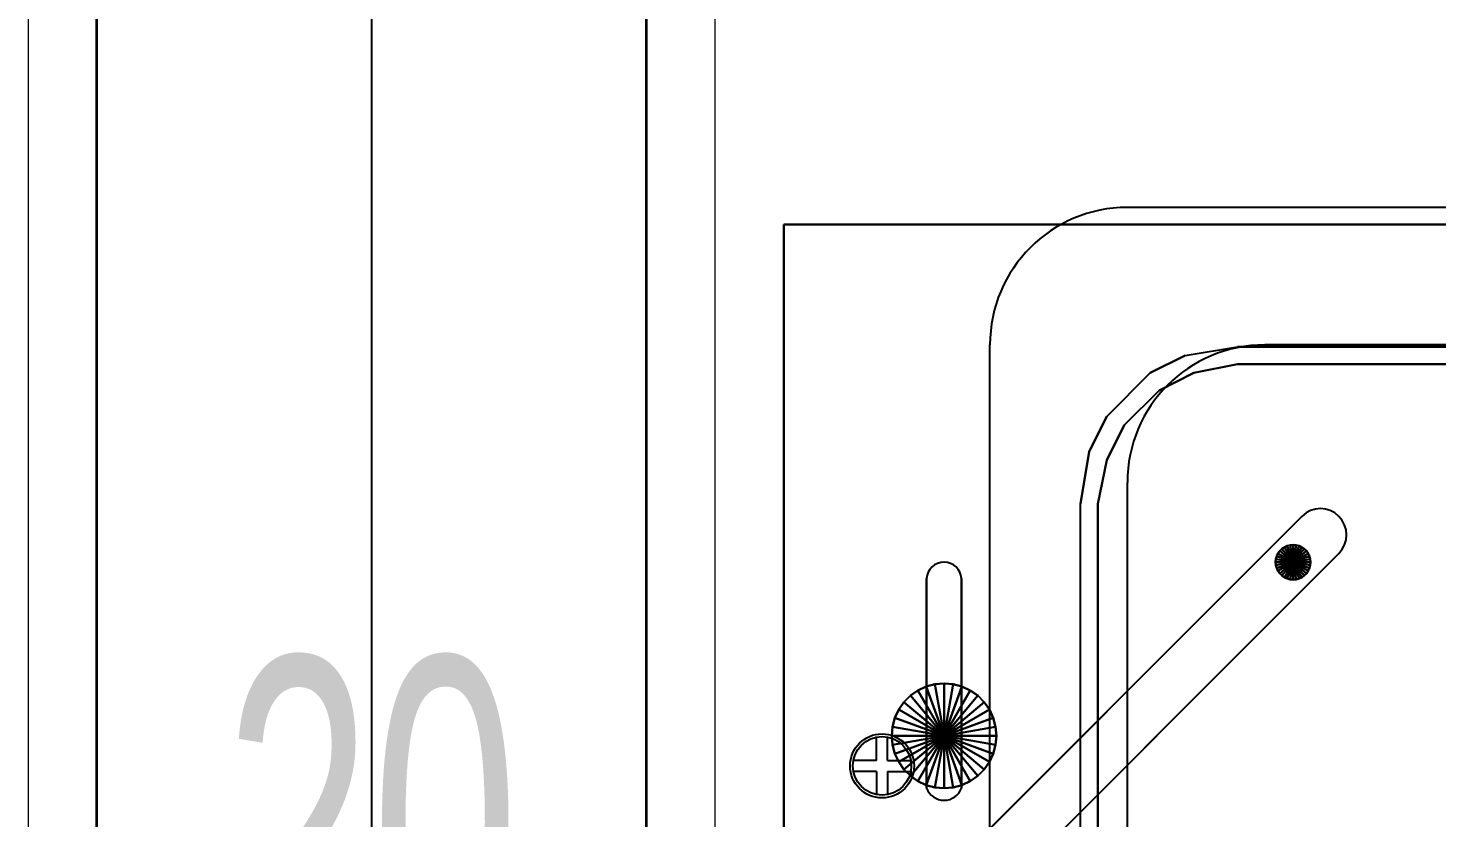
# Model space of a CAD drawing. Header units: inches. Extents: x -7543 to -822, y 102837 to 190349.
# Drawn here: x -834.05326 to -834.04301, y 102837.01969 to 102837.02543 of the extents above; entities that cross this region are included whole.
import ezdxf

# ---------------------------------------------------------------- set-up
doc = ezdxf.new("R2010")
doc.units = ezdxf.units.IN
doc.header["$MEASUREMENT"] = 0
doc.linetypes.add('__ZG_T_P__9', pattern=[22, 1, -10, 1, -10])
doc.linetypes.add('DASHDOTX2', pattern=[2, 1, -0.5, 0, -0.5])
doc.layers.get('Defpoints').update_dxf_attribs({"lineweight": 25})
for name, color, linetype, lineweight in [('AKS', 1, 'Continuous', 25), ('ICOL', 55, 'Continuous', 25), ('İZ DÜŞÜM', 253, 'Continuous', 20), ('SIVA', 150, 'Continuous', 15)]:
    doc.layers.add(name, color=color, linetype=linetype, lineweight=lineweight)
doc.layers.add('DUVAR', color=7, linetype='Continuous', lineweight=35, true_color=0xfc4642)
doc.layers.add('TEFRİŞ', color=7, linetype='Continuous', lineweight=25, true_color=0x78462c)
doc.styles.add('OLCU', font='tromand.shx', dxfattribs={"width": 0.6, "height": 12})

# ---------------------------------------------------------------- blocks, each defined once
blk = doc.blocks.new('D')
at = {"layer": 'ICOL'}
for p, q in [((2.828427124746668, 2.828427124748032), (-2.82842712474303, -2.828427124744394)), ((0, 3.000000000002046), (0, -25))]:
    blk.add_line(p, q, dxfattribs=at)

msp = doc.modelspace()

# ---------------------------------------------------------------- linework, layer by layer
at = {"layer": 'AKS', "linetype": 'DASHDOTX2', "ltscale": 10}
msp.add_line((-834.0507611994152, 102836.7345203941), (-834.0507611994152, 102837.2416375468), dxfattribs=at)
at = {"layer": 'Defpoints', "color": 6}
msp.add_line((-834.0527611648581, 102837.1276839999), (-834.0527611648581, 102836.7776839999), dxfattribs=at)
at = {"layer": 'Defpoints', "color": 3}
msp.add_line((-834.0487611994156, 102836.9756839999), (-834.0487611994156, 102837.053184434), dxfattribs=at)
at = {"layer": 'DUVAR'}
for p, q in [((-834.052761199416, 102836.9756839999), (-834.0527611648577, 102837.0936839998)), ((-834.0487611994156, 102836.9756839999), (-834.0487611994156, 102837.053184434))]:
    msp.add_line(p, q, dxfattribs=at)
at = {"layer": 'ICOL'}
for p, q in [((-834.0397611994156, 102837.0241287932), (-834.0452611994157, 102837.0241287932)), ((-834.0462611994157, 102837.0191604804), (-834.0462611994157, 102837.0231287932)), ((-834.0407611994157, 102837.0231287932), (-834.0442611994156, 102837.0231287932)), ((-834.0452611994157, 102837.0191604804), (-834.0452611994157, 102837.0221287932)), ((-834.0470864614715, 102837.0201074961), (-834.0470864614715, 102837.0202803887)), ((-834.0470064614715, 102837.0201074961), (-834.0470064614715, 102837.0202803887)), ((-834.0470864614715, 102837.0201074961), (-834.0472593540819, 102837.0201074961)), ((-834.0470864614715, 102837.0200274961), (-834.0472593540819, 102837.0200274961)), ((-834.0470864614715, 102837.0200274961), (-834.0470864614715, 102837.0198546035)), ((-834.0470064614715, 102837.0201074961), (-834.0468335688611, 102837.0201074961)), ((-834.0470064614715, 102837.0200274961), (-834.0468335688611, 102837.0200274961)), ((-834.0470064614715, 102837.0200274961), (-834.0470064614715, 102837.0198546035))]:
    msp.add_line(p, q, dxfattribs=at)
for radius in [0.0002328926104400307, 0.0002128926104400307]:
    msp.add_circle((-834.0470464614715, 102837.0200674961), radius, dxfattribs=at)
for centre in [(-834.0452611994156, 102837.0231287932), (-834.0442611994156, 102837.0221287932)]:
    msp.add_arc(centre, 0.001, 90, 180, dxfattribs=at)
at = {"layer": 'İZ DÜŞÜM', "linetype": '__ZG_T_P__9'}
for p, q in [((-834.052761199414, 102837.1276839999), (-834.052761199414, 102836.7776839999)), ((-834.0527611994144, 102837.1276839999), (-834.0527611994144, 102836.7776839999))]:
    msp.add_line(p, q, dxfattribs=at)
at = {"layer": 'SIVA'}
for p, q in [((-834.0532611994159, 102837.0981838212), (-834.0532611994159, 102836.9701839999)), ((-834.048261199416, 102836.9761838212), (-834.048261199416, 102837.052684434))]:
    msp.add_line(p, q, dxfattribs=at)
at = {"layer": 'TEFRİŞ'}
for p, q in [((-834.0448401994156, 102837.0230520963, -0.004190999999999999), (-834.0444591994157, 102837.0231155963, -0.004190999999999999)), ((-834.0444591994157, 102837.0231155963, -0.004190999999999999), (-834.0397931994156, 102837.0231155963, -0.004190999999999999)), ((-834.0450941994156, 102837.0229250963, -0.004190999999999999), (-834.0448401994156, 102837.0230520963, -0.004190999999999999)), ((-834.0447766994156, 102837.0229250963, -0.004190999999999999), (-834.0444591994157, 102837.0229885963, -0.004190999999999999)), ((-834.0454116994156, 102837.0226075963, -0.004190999999999999), (-834.0450941994156, 102837.0229250963, -0.004190999999999999)), ((-834.0450306994156, 102837.0227980963, -0.004190999999999999), (-834.0447766994156, 102837.0229250963, -0.004190999999999999)), ((-834.0452846994157, 102837.0225440963, -0.004190999999999999), (-834.0450306994156, 102837.0227980963, -0.004190999999999999)), ((-834.0455386994156, 102837.0223535963, -0.004190999999999999), (-834.0454116994156, 102837.0226075963, -0.004190999999999999)), ((-834.0454116994156, 102837.0222900963, -0.004190999999999999), (-834.0452846994157, 102837.0225440963, -0.004190999999999999)), ((-834.0456021994156, 102837.0219725963, -0.004190999999999999), (-834.0455386994156, 102837.0223535963, -0.004190999999999999)), ((-834.0454751994156, 102837.0219725963, -0.004190999999999999), (-834.0454116994156, 102837.0222900963, -0.004190999999999999)), ((-834.0456021994156, 102837.0160365963, -0.004190999999999999), (-834.0456021994156, 102837.0219725963, -0.004190999999999999))]:
    msp.add_line(p, q, dxfattribs=at)
for centre, radius, start, end in [((-834.0438562194156, 102837.0217475763, 0.00127), 0.000190494566851637, 314.9999999997697, 134.9999999997697), ((-834.0465951994156, 102837.0214216956, 0.0007620000000000005), 0.0001272455105001902, 3.559764823979747, 176.4402351760203), ((-834.0465951994156, 102837.0199536451, 0.0007620000000000005), 0.0001357854441317281, 200.7234838140541, 339.2765161859458)]:
    msp.add_arc(centre, radius, start, end, dxfattribs=at)
for points, invisible_edges in [([(-834.0454116994156, 102837.0226075963), (-834.0455386994156, 102837.0223535963), (-834.0477611994156, 102837.0225440963), (-834.0477611994156, 102837.0240045963)], 10), ([(-834.0450941994156, 102837.0229250963), (-834.0454116994156, 102837.0226075963), (-834.0477611994156, 102837.0240045963), (-834.0462371994156, 102837.0240045963)], 10), ([(-834.0448401994156, 102837.0230520963), (-834.0450941994156, 102837.0229250963), (-834.0462371994156, 102837.0240045963), (-834.0451576994157, 102837.0240045963)], 10), ([(-834.0444591994157, 102837.0231155963), (-834.0444591994157, 102837.0240045963), (-834.0451576994157, 102837.0240045963), (-834.0448401994156, 102837.0230520963)], 5), ([(-834.0444591994157, 102837.0231155963), (-834.0444591994157, 102837.0240045963), (-834.0397931994156, 102837.0240045963), (-834.0397931994156, 102837.0231155963)], 5), ([(-834.0444591994157, 102837.0231155963), (-834.0444591994157, 102837.0240045963), (-834.0397931994156, 102837.0240045963), (-834.0397931994156, 102837.0231155963)], 5), ([(-834.0447766994156, 102837.0229250963, -0.000127000000000001), (-834.0448401994156, 102837.0230520963), (-834.0444591994157, 102837.0231155963), (-834.0444591994157, 102837.0229885963, -0.000127000000000001)], 5), ([(-834.0444591994157, 102837.0229885963, -0.000127000000000001), (-834.0397931994156, 102837.0229885963, -0.000127000000000001), (-834.0397931994156, 102837.0231155963), (-834.0444591994157, 102837.0231155963)], 10), ([(-834.0450306994156, 102837.0227980963, -0.000127000000000001), (-834.0450941994156, 102837.0229250963), (-834.0448401994156, 102837.0230520963), (-834.0447766994156, 102837.0229250963, -0.000127000000000001)], 5), ([(-834.0454116994156, 102837.0226075963), (-834.0450941994156, 102837.0229250963), (-834.0450306994156, 102837.0227980963, -0.000127000000000001), (-834.0452846994157, 102837.0225440963, -0.000127000000000001)], 10), ([(-834.0455386994156, 102837.0223535963), (-834.0454116994156, 102837.0226075963), (-834.0452846994157, 102837.0225440963, -0.000127000000000001), (-834.0454116994156, 102837.0222900963, -0.000127000000000001)], 10), ([(-834.0456021994156, 102837.0219725963), (-834.0477611994156, 102837.0219725963), (-834.0477611994156, 102837.0225440963), (-834.0455386994156, 102837.0223535963)], 5), ([(-834.0454751994156, 102837.0219725963, -0.000127000000000001), (-834.0456021994156, 102837.0219725963), (-834.0455386994156, 102837.0223535963), (-834.0454116994156, 102837.0222900963, -0.000127000000000001)], 5), ([(-834.0456021994156, 102837.0219725963), (-834.0477611994156, 102837.0219725963), (-834.0477611994156, 102837.0160365963), (-834.0456021994156, 102837.0160365963)], 13), ([(-834.0454751994156, 102837.0219725963, -0.000127000000000001), (-834.0454751994156, 102837.0160365963, -0.000127000000000001), (-834.0456021994156, 102837.0160365963), (-834.0456021994156, 102837.0219725963)], 10)]:
    msp.add_3dface(points, dxfattribs=dict(at, invisible_edges=invisible_edges))
for points in [[(-834.0477611994156, 102837.0240045963, -0.000127000000000001), (-834.0477611994156, 102837.0140045963, -0.000127000000000001), (-834.0477611994156, 102837.0140045963), (-834.0477611994156, 102837.0240045963)], [(-834.0477611994156, 102837.0240045963, -0.000127000000000001), (-834.0377611994156, 102837.0240045963, -0.000127000000000001), (-834.0377611994156, 102837.0240045963), (-834.0477611994156, 102837.0240045963)], [(-834.0444591994157, 102837.0229885963, -0.004190999999999999), (-834.0447766994156, 102837.0229250963, -0.004190999999999999), (-834.0447766994156, 102837.0229250963, -0.000127000000000001), (-834.0444591994157, 102837.0229885963, -0.000127000000000001)], [(-834.0397931994156, 102837.0229885963, -0.004190999999999999), (-834.0444591994157, 102837.0229885963, -0.004190999999999999), (-834.0444591994157, 102837.0229885963, -0.000127000000000001), (-834.0397931994156, 102837.0229885963, -0.000127000000000001)], [(-834.0447766994156, 102837.0229250963, -0.004190999999999999), (-834.0450306994156, 102837.0227980963, -0.004190999999999999), (-834.0450306994156, 102837.0227980963, -0.000127000000000001), (-834.0447766994156, 102837.0229250963, -0.000127000000000001)], [(-834.0450306994156, 102837.0227980963, -0.004190999999999999), (-834.0452846994157, 102837.0225440963, -0.004190999999999999), (-834.0452846994157, 102837.0225440963, -0.000127000000000001), (-834.0450306994156, 102837.0227980963, -0.000127000000000001)], [(-834.0452846994157, 102837.0225440963, -0.004190999999999999), (-834.0454116994156, 102837.0222900963, -0.004190999999999999), (-834.0454116994156, 102837.0222900963, -0.000127000000000001), (-834.0452846994157, 102837.0225440963, -0.000127000000000001)], [(-834.0454116994156, 102837.0222900963, -0.004190999999999999), (-834.0454751994156, 102837.0219725963, -0.004190999999999999), (-834.0454751994156, 102837.0219725963, -0.000127000000000001), (-834.0454116994156, 102837.0222900963, -0.000127000000000001)], [(-834.0454751994156, 102837.0219725963, -0.004190999999999999), (-834.0454751994156, 102837.0160365963, -0.004190999999999999), (-834.0454751994156, 102837.0160365963, -0.000127000000000001), (-834.0454751994156, 102837.0219725963, -0.000127000000000001)], [(-834.0466400994156, 102837.0192330963, 0.00127), (-834.0468196994157, 102837.0190534963, 0.000889), (-834.0439909194156, 102837.0218822763, 0.000889), (-834.0439909194156, 102837.0218822763, 0.00127)], [(-834.0441368394156, 102837.0216458763, 0.0006349999999999995), (-834.0441186994157, 102837.0216585763, 0.0006349999999999995), (-834.0441186994157, 102837.0216585763, 0.000889), (-834.0441368394156, 102837.0216458763, 0.000889)], [(-834.0440551994157, 102837.0215485963, 0.0006349999999999995), (-834.0441368394156, 102837.0216458763, 0.0006349999999999995), (-834.0441186994157, 102837.0216585763, 0.0006349999999999995), (-834.0440551994157, 102837.0215485963, 0.0006349999999999995)], [(-834.0440551994157, 102837.0215485963, 0.000889), (-834.0441368394156, 102837.0216458763, 0.000889), (-834.0441186994157, 102837.0216585763, 0.000889), (-834.0440551994157, 102837.0215485963, 0.000889)], [(-834.0441186994157, 102837.0216585763, 0.0006349999999999995), (-834.0440986394157, 102837.0216679363, 0.0006349999999999995), (-834.0440986394157, 102837.0216679363, 0.000889), (-834.0441186994157, 102837.0216585763, 0.000889)], [(-834.0440551994157, 102837.0215485963, 0.0006349999999999995), (-834.0441186994157, 102837.0216585763, 0.0006349999999999995), (-834.0440986394157, 102837.0216679363, 0.0006349999999999995), (-834.0440551994157, 102837.0215485963, 0.0006349999999999995)], [(-834.0440551994157, 102837.0215485963, 0.000889), (-834.0441186994157, 102837.0216585763, 0.000889), (-834.0440986394157, 102837.0216679363, 0.000889), (-834.0440551994157, 102837.0215485963, 0.000889)], [(-834.0440986394157, 102837.0216679363, 0.0006349999999999995), (-834.0440772594156, 102837.0216736763, 0.0006349999999999995), (-834.0440772594156, 102837.0216736763, 0.000889), (-834.0440986394157, 102837.0216679363, 0.000889)], [(-834.0440551994157, 102837.0215485963, 0.0006349999999999995), (-834.0440986394157, 102837.0216679363, 0.0006349999999999995), (-834.0440772594156, 102837.0216736763, 0.0006349999999999995), (-834.0440551994157, 102837.0215485963, 0.0006349999999999995)], [(-834.0440551994157, 102837.0215485963, 0.000889), (-834.0440986394157, 102837.0216679363, 0.000889), (-834.0440772594156, 102837.0216736763, 0.000889), (-834.0440551994157, 102837.0215485963, 0.000889)], [(-834.0440772594156, 102837.0216736763, 0.0006349999999999995), (-834.0440551994157, 102837.0216755963, 0.0006349999999999995), (-834.0440551994157, 102837.0216755963, 0.000889), (-834.0440772594156, 102837.0216736763, 0.000889)], [(-834.0440551994157, 102837.0215485963, 0.0006349999999999995), (-834.0440772594156, 102837.0216736763, 0.0006349999999999995), (-834.0440551994157, 102837.0216755963, 0.0006349999999999995), (-834.0440551994157, 102837.0215485963, 0.0006349999999999995)], [(-834.0440551994157, 102837.0215485963, 0.000889), (-834.0440772594156, 102837.0216736763, 0.000889), (-834.0440551994157, 102837.0216755963, 0.000889), (-834.0440551994157, 102837.0215485963, 0.000889)], [(-834.0440551994157, 102837.0216755963, 0.0006349999999999995), (-834.0440331394157, 102837.0216736763, 0.0006349999999999995), (-834.0440331394157, 102837.0216736763, 0.000889), (-834.0440551994157, 102837.0216755963, 0.000889)], [(-834.0440551994157, 102837.0215485963, 0.0006349999999999995), (-834.0440551994157, 102837.0216755963, 0.0006349999999999995), (-834.0440331394157, 102837.0216736763, 0.0006349999999999995), (-834.0440551994157, 102837.0215485963, 0.0006349999999999995)], [(-834.0440551994157, 102837.0215485963, 0.000889), (-834.0440551994157, 102837.0216755963, 0.000889), (-834.0440331394157, 102837.0216736763, 0.000889), (-834.0440551994157, 102837.0215485963, 0.000889)], [(-834.0440551994157, 102837.0215485963, 0.0006349999999999995), (-834.0440331394157, 102837.0216736763, 0.0006349999999999995), (-834.0440117594156, 102837.0216679363, 0.0006349999999999995), (-834.0440551994157, 102837.0215485963, 0.0006349999999999995)], [(-834.0440551994157, 102837.0215485963, 0.000889), (-834.0440331394157, 102837.0216736763, 0.000889), (-834.0440117594156, 102837.0216679363, 0.000889), (-834.0440551994157, 102837.0215485963, 0.000889)], [(-834.0440551994157, 102837.0215485963, 0.0006349999999999995), (-834.0440117594156, 102837.0216679363, 0.0006349999999999995), (-834.0439916994156, 102837.0216585763, 0.0006349999999999995), (-834.0440551994157, 102837.0215485963, 0.0006349999999999995)], [(-834.0440551994157, 102837.0215485963, 0.000889), (-834.0440117594156, 102837.0216679363, 0.000889), (-834.0439916994156, 102837.0216585763, 0.000889), (-834.0440551994157, 102837.0215485963, 0.000889)], [(-834.0440551994157, 102837.0215485963, 0.0006349999999999995), (-834.0439916994156, 102837.0216585763, 0.0006349999999999995), (-834.0439735594157, 102837.0216458763, 0.0006349999999999995), (-834.0440551994157, 102837.0215485963, 0.0006349999999999995)], [(-834.0440551994157, 102837.0215485963, 0.000889), (-834.0439916994156, 102837.0216585763, 0.000889), (-834.0439735594157, 102837.0216458763, 0.000889), (-834.0440551994157, 102837.0215485963, 0.000889)], [(-834.0440331394157, 102837.0216736763, 0.0006349999999999995), (-834.0440117594156, 102837.0216679363, 0.0006349999999999995), (-834.0440117594156, 102837.0216679363, 0.000889), (-834.0440331394157, 102837.0216736763, 0.000889)], [(-834.0440117594156, 102837.0216679363, 0.0006349999999999995), (-834.0439916994156, 102837.0216585763, 0.0006349999999999995), (-834.0439916994156, 102837.0216585763, 0.000889), (-834.0440117594156, 102837.0216679363, 0.000889)], [(-834.0439916994156, 102837.0216585763, 0.0006349999999999995), (-834.0439735594157, 102837.0216458763, 0.0006349999999999995), (-834.0439735594157, 102837.0216458763, 0.000889), (-834.0439916994156, 102837.0216585763, 0.000889)], [(-834.0463706994157, 102837.0189636963, 0.00127), (-834.0465502994157, 102837.0187840963, 0.000889), (-834.0437215194156, 102837.0216128763, 0.000889), (-834.0437215194156, 102837.0216128763, 0.00127)], [(-834.0441821994157, 102837.0215485963, 0.0006349999999999995), (-834.0441802794156, 102837.0215706563, 0.0006349999999999995), (-834.0441802794156, 102837.0215706563, 0.000889), (-834.0441821994157, 102837.0215485963, 0.000889)], [(-834.0440551994157, 102837.0215485963, 0.0006349999999999995), (-834.0441821994157, 102837.0215485963, 0.0006349999999999995), (-834.0441802794156, 102837.0215706563, 0.0006349999999999995), (-834.0440551994157, 102837.0215485963, 0.0006349999999999995)], [(-834.0440551994157, 102837.0215485963, 0.000889), (-834.0441821994157, 102837.0215485963, 0.000889), (-834.0441802794156, 102837.0215706563, 0.000889), (-834.0440551994157, 102837.0215485963, 0.000889)], [(-834.0441802794156, 102837.0215265363, 0.0006349999999999995), (-834.0441821994157, 102837.0215485963, 0.0006349999999999995), (-834.0441821994157, 102837.0215485963, 0.000889), (-834.0441802794156, 102837.0215265363, 0.000889)], [(-834.0440551994157, 102837.0215485963, 0.0006349999999999995), (-834.0441802794156, 102837.0215265363, 0.0006349999999999995), (-834.0441821994157, 102837.0215485963, 0.0006349999999999995), (-834.0440551994157, 102837.0215485963, 0.0006349999999999995)], [(-834.0440551994157, 102837.0215485963, 0.000889), (-834.0441802794156, 102837.0215265363, 0.000889), (-834.0441821994157, 102837.0215485963, 0.000889), (-834.0440551994157, 102837.0215485963, 0.000889)], [(-834.0441802794156, 102837.0215706563, 0.0006349999999999995), (-834.0441745394156, 102837.0215920363, 0.0006349999999999995), (-834.0441745394156, 102837.0215920363, 0.000889), (-834.0441802794156, 102837.0215706563, 0.000889)], [(-834.0440551994157, 102837.0215485963, 0.0006349999999999995), (-834.0441802794156, 102837.0215706563, 0.0006349999999999995), (-834.0441745394156, 102837.0215920363, 0.0006349999999999995), (-834.0440551994157, 102837.0215485963, 0.0006349999999999995)], [(-834.0440551994157, 102837.0215485963, 0.000889), (-834.0441802794156, 102837.0215706563, 0.000889), (-834.0441745394156, 102837.0215920363, 0.000889), (-834.0440551994157, 102837.0215485963, 0.000889)], [(-834.0440551994157, 102837.0215485963, 0.0006349999999999995), (-834.0441745394156, 102837.0215051563, 0.0006349999999999995), (-834.0441802794156, 102837.0215265363, 0.0006349999999999995), (-834.0440551994157, 102837.0215485963, 0.0006349999999999995)], [(-834.0440551994157, 102837.0215485963, 0.000889), (-834.0441745394156, 102837.0215051563, 0.000889), (-834.0441802794156, 102837.0215265363, 0.000889), (-834.0440551994157, 102837.0215485963, 0.000889)], [(-834.0441745394156, 102837.0215920363, 0.0006349999999999995), (-834.0441651794156, 102837.0216120963, 0.0006349999999999995), (-834.0441651794156, 102837.0216120963, 0.000889), (-834.0441745394156, 102837.0215920363, 0.000889)], [(-834.0440551994157, 102837.0215485963, 0.0006349999999999995), (-834.0441745394156, 102837.0215920363, 0.0006349999999999995), (-834.0441651794156, 102837.0216120963, 0.0006349999999999995), (-834.0440551994157, 102837.0215485963, 0.0006349999999999995)], [(-834.0440551994157, 102837.0215485963, 0.000889), (-834.0441745394156, 102837.0215920363, 0.000889), (-834.0441651794156, 102837.0216120963, 0.000889), (-834.0440551994157, 102837.0215485963, 0.000889)], [(-834.0440551994157, 102837.0215485963, 0.0006349999999999995), (-834.0441651794156, 102837.0214850963, 0.0006349999999999995), (-834.0441745394156, 102837.0215051563, 0.0006349999999999995), (-834.0440551994157, 102837.0215485963, 0.0006349999999999995)], [(-834.0440551994157, 102837.0215485963, 0.000889), (-834.0441651794156, 102837.0214850963, 0.000889), (-834.0441745394156, 102837.0215051563, 0.000889), (-834.0440551994157, 102837.0215485963, 0.000889)], [(-834.0441651794156, 102837.0216120963, 0.0006349999999999995), (-834.0441524794156, 102837.0216302363, 0.0006349999999999995), (-834.0441524794156, 102837.0216302363, 0.000889), (-834.0441651794156, 102837.0216120963, 0.000889)], [(-834.0440551994157, 102837.0215485963, 0.0006349999999999995), (-834.0441651794156, 102837.0216120963, 0.0006349999999999995), (-834.0441524794156, 102837.0216302363, 0.0006349999999999995), (-834.0440551994157, 102837.0215485963, 0.0006349999999999995)], [(-834.0440551994157, 102837.0215485963, 0.000889), (-834.0441651794156, 102837.0216120963, 0.000889), (-834.0441524794156, 102837.0216302363, 0.000889), (-834.0440551994157, 102837.0215485963, 0.000889)], [(-834.0440551994157, 102837.0215485963, 0.0006349999999999995), (-834.0441524794156, 102837.0214669563, 0.0006349999999999995), (-834.0441651794156, 102837.0214850963, 0.0006349999999999995), (-834.0440551994157, 102837.0215485963, 0.0006349999999999995)], [(-834.0440551994157, 102837.0215485963, 0.000889), (-834.0441524794156, 102837.0214669563, 0.000889), (-834.0441651794156, 102837.0214850963, 0.000889), (-834.0440551994157, 102837.0215485963, 0.000889)], [(-834.0441524794156, 102837.0216302363, 0.0006349999999999995), (-834.0441368394156, 102837.0216458763, 0.0006349999999999995), (-834.0441368394156, 102837.0216458763, 0.000889), (-834.0441524794156, 102837.0216302363, 0.000889)], [(-834.0440551994157, 102837.0215485963, 0.0006349999999999995), (-834.0441524794156, 102837.0216302363, 0.0006349999999999995), (-834.0441368394156, 102837.0216458763, 0.0006349999999999995), (-834.0440551994157, 102837.0215485963, 0.0006349999999999995)], [(-834.0440551994157, 102837.0215485963, 0.000889), (-834.0441524794156, 102837.0216302363, 0.000889), (-834.0441368394156, 102837.0216458763, 0.000889), (-834.0440551994157, 102837.0215485963, 0.000889)], [(-834.0440551994157, 102837.0215485963, 0.0006349999999999995), (-834.0441368394156, 102837.0214513163, 0.0006349999999999995), (-834.0441524794156, 102837.0214669563, 0.0006349999999999995), (-834.0440551994157, 102837.0215485963, 0.0006349999999999995)], [(-834.0440551994157, 102837.0215485963, 0.000889), (-834.0441368394156, 102837.0214513163, 0.000889), (-834.0441524794156, 102837.0214669563, 0.000889), (-834.0440551994157, 102837.0215485963, 0.000889)], [(-834.0440551994157, 102837.0215485963, 0.0006349999999999995), (-834.0441186994157, 102837.0214386163, 0.0006349999999999995), (-834.0441368394156, 102837.0214513163, 0.0006349999999999995), (-834.0440551994157, 102837.0215485963, 0.0006349999999999995)], [(-834.0440551994157, 102837.0215485963, 0.000889), (-834.0441186994157, 102837.0214386163, 0.000889), (-834.0441368394156, 102837.0214513163, 0.000889), (-834.0440551994157, 102837.0215485963, 0.000889)], [(-834.0440551994157, 102837.0215485963, 0.0006349999999999995), (-834.0440986394157, 102837.0214292563, 0.0006349999999999995), (-834.0441186994157, 102837.0214386163, 0.0006349999999999995), (-834.0440551994157, 102837.0215485963, 0.0006349999999999995)], [(-834.0440551994157, 102837.0215485963, 0.000889), (-834.0440986394157, 102837.0214292563, 0.000889), (-834.0441186994157, 102837.0214386163, 0.000889), (-834.0440551994157, 102837.0215485963, 0.000889)], [(-834.0440551994157, 102837.0215485963, 0.0006349999999999995), (-834.0440772594156, 102837.0214235163, 0.0006349999999999995), (-834.0440986394157, 102837.0214292563, 0.0006349999999999995), (-834.0440551994157, 102837.0215485963, 0.0006349999999999995)], [(-834.0440551994157, 102837.0215485963, 0.000889), (-834.0440772594156, 102837.0214235163, 0.000889), (-834.0440986394157, 102837.0214292563, 0.000889), (-834.0440551994157, 102837.0215485963, 0.000889)], [(-834.0440551994157, 102837.0215485963, 0.0006349999999999995), (-834.0440551994157, 102837.0214215963, 0.0006349999999999995), (-834.0440772594156, 102837.0214235163, 0.0006349999999999995), (-834.0440551994157, 102837.0215485963, 0.0006349999999999995)], [(-834.0440551994157, 102837.0215485963, 0.000889), (-834.0440551994157, 102837.0214215963, 0.000889), (-834.0440772594156, 102837.0214235163, 0.000889), (-834.0440551994157, 102837.0215485963, 0.000889)], [(-834.0440551994157, 102837.0215485963, 0.0006349999999999995), (-834.0439735594157, 102837.0216458763, 0.0006349999999999995), (-834.0439579194157, 102837.0216302363, 0.0006349999999999995), (-834.0440551994157, 102837.0215485963, 0.0006349999999999995)], [(-834.0440551994157, 102837.0215485963, 0.000889), (-834.0439735594157, 102837.0216458763, 0.000889), (-834.0439579194157, 102837.0216302363, 0.000889), (-834.0440551994157, 102837.0215485963, 0.000889)], [(-834.0440551994157, 102837.0215485963, 0.0006349999999999995), (-834.0439579194157, 102837.0216302363, 0.0006349999999999995), (-834.0439452194156, 102837.0216120963, 0.0006349999999999995), (-834.0440551994157, 102837.0215485963, 0.0006349999999999995)], [(-834.0440551994157, 102837.0215485963, 0.000889), (-834.0439579194157, 102837.0216302363, 0.000889), (-834.0439452194156, 102837.0216120963, 0.000889), (-834.0440551994157, 102837.0215485963, 0.000889)], [(-834.0440551994157, 102837.0215485963, 0.0006349999999999995), (-834.0439452194156, 102837.0216120963, 0.0006349999999999995), (-834.0439358594156, 102837.0215920363, 0.0006349999999999995), (-834.0440551994157, 102837.0215485963, 0.0006349999999999995)], [(-834.0440551994157, 102837.0215485963, 0.000889), (-834.0439452194156, 102837.0216120963, 0.000889), (-834.0439358594156, 102837.0215920363, 0.000889), (-834.0440551994157, 102837.0215485963, 0.000889)], [(-834.0440551994157, 102837.0215485963, 0.0006349999999999995), (-834.0439358594156, 102837.0215920363, 0.0006349999999999995), (-834.0439301194157, 102837.0215706563, 0.0006349999999999995), (-834.0440551994157, 102837.0215485963, 0.0006349999999999995)], [(-834.0440551994157, 102837.0215485963, 0.000889), (-834.0439358594156, 102837.0215920363, 0.000889), (-834.0439301194157, 102837.0215706563, 0.000889), (-834.0440551994157, 102837.0215485963, 0.000889)], [(-834.0440551994157, 102837.0215485963, 0.0006349999999999995), (-834.0439301194157, 102837.0215706563, 0.0006349999999999995), (-834.0439281994156, 102837.0215485963, 0.0006349999999999995), (-834.0440551994157, 102837.0215485963, 0.0006349999999999995)], [(-834.0440551994157, 102837.0215485963, 0.000889), (-834.0439301194157, 102837.0215706563, 0.000889), (-834.0439281994156, 102837.0215485963, 0.000889), (-834.0440551994157, 102837.0215485963, 0.000889)], [(-834.0440551994157, 102837.0215485963, 0.0006349999999999995), (-834.0439281994156, 102837.0215485963, 0.0006349999999999995), (-834.0439301194157, 102837.0215265363, 0.0006349999999999995), (-834.0440551994157, 102837.0215485963, 0.0006349999999999995)], [(-834.0440551994157, 102837.0215485963, 0.000889), (-834.0439281994156, 102837.0215485963, 0.000889), (-834.0439301194157, 102837.0215265363, 0.000889), (-834.0440551994157, 102837.0215485963, 0.000889)], [(-834.0440551994157, 102837.0215485963, 0.0006349999999999995), (-834.0439301194157, 102837.0215265363, 0.0006349999999999995), (-834.0439358594156, 102837.0215051563, 0.0006349999999999995), (-834.0440551994157, 102837.0215485963, 0.0006349999999999995)], [(-834.0440551994157, 102837.0215485963, 0.000889), (-834.0439301194157, 102837.0215265363, 0.000889), (-834.0439358594156, 102837.0215051563, 0.000889), (-834.0440551994157, 102837.0215485963, 0.000889)], [(-834.0440551994157, 102837.0215485963, 0.0006349999999999995), (-834.0439358594156, 102837.0215051563, 0.0006349999999999995), (-834.0439452194156, 102837.0214850963, 0.0006349999999999995), (-834.0440551994157, 102837.0215485963, 0.0006349999999999995)], [(-834.0440551994157, 102837.0215485963, 0.000889), (-834.0439358594156, 102837.0215051563, 0.000889), (-834.0439452194156, 102837.0214850963, 0.000889), (-834.0440551994157, 102837.0215485963, 0.000889)], [(-834.0440551994157, 102837.0215485963, 0.0006349999999999995), (-834.0439452194156, 102837.0214850963, 0.0006349999999999995), (-834.0439579194157, 102837.0214669563, 0.0006349999999999995), (-834.0440551994157, 102837.0215485963, 0.0006349999999999995)], [(-834.0440551994157, 102837.0215485963, 0.000889), (-834.0439452194156, 102837.0214850963, 0.000889), (-834.0439579194157, 102837.0214669563, 0.000889), (-834.0440551994157, 102837.0215485963, 0.000889)], [(-834.0440551994157, 102837.0215485963, 0.0006349999999999995), (-834.0439579194157, 102837.0214669563, 0.0006349999999999995), (-834.0439735594157, 102837.0214513163, 0.0006349999999999995), (-834.0440551994157, 102837.0215485963, 0.0006349999999999995)], [(-834.0440551994157, 102837.0215485963, 0.000889), (-834.0439579194157, 102837.0214669563, 0.000889), (-834.0439735594157, 102837.0214513163, 0.000889), (-834.0440551994157, 102837.0215485963, 0.000889)], [(-834.0440551994157, 102837.0215485963, 0.0006349999999999995), (-834.0439735594157, 102837.0214513163, 0.0006349999999999995), (-834.0439916994156, 102837.0214386163, 0.0006349999999999995), (-834.0440551994157, 102837.0215485963, 0.0006349999999999995)], [(-834.0440551994157, 102837.0215485963, 0.000889), (-834.0439735594157, 102837.0214513163, 0.000889), (-834.0439916994156, 102837.0214386163, 0.000889), (-834.0440551994157, 102837.0215485963, 0.000889)], [(-834.0440551994157, 102837.0215485963, 0.0006349999999999995), (-834.0439916994156, 102837.0214386163, 0.0006349999999999995), (-834.0440117594156, 102837.0214292563, 0.0006349999999999995), (-834.0440551994157, 102837.0215485963, 0.0006349999999999995)], [(-834.0440551994157, 102837.0215485963, 0.000889), (-834.0439916994156, 102837.0214386163, 0.000889), (-834.0440117594156, 102837.0214292563, 0.000889), (-834.0440551994157, 102837.0215485963, 0.000889)], [(-834.0440551994157, 102837.0215485963, 0.0006349999999999995), (-834.0440117594156, 102837.0214292563, 0.0006349999999999995), (-834.0440331394157, 102837.0214235163, 0.0006349999999999995), (-834.0440551994157, 102837.0215485963, 0.0006349999999999995)], [(-834.0440551994157, 102837.0215485963, 0.000889), (-834.0440117594156, 102837.0214292563, 0.000889), (-834.0440331394157, 102837.0214235163, 0.000889), (-834.0440551994157, 102837.0215485963, 0.000889)], [(-834.0440551994157, 102837.0215485963, 0.0006349999999999995), (-834.0440331394157, 102837.0214235163, 0.0006349999999999995), (-834.0440551994157, 102837.0214215963, 0.0006349999999999995), (-834.0440551994157, 102837.0215485963, 0.0006349999999999995)], [(-834.0439735594157, 102837.0216458763, 0.0006349999999999995), (-834.0439579194157, 102837.0216302363, 0.0006349999999999995), (-834.0439579194157, 102837.0216302363, 0.000889), (-834.0439735594157, 102837.0216458763, 0.000889)], [(-834.0439579194157, 102837.0216302363, 0.0006349999999999995), (-834.0439452194156, 102837.0216120963, 0.0006349999999999995), (-834.0439452194156, 102837.0216120963, 0.000889), (-834.0439579194157, 102837.0216302363, 0.000889)], [(-834.0439452194156, 102837.0216120963, 0.0006349999999999995), (-834.0439358594156, 102837.0215920363, 0.0006349999999999995), (-834.0439358594156, 102837.0215920363, 0.000889), (-834.0439452194156, 102837.0216120963, 0.000889)], [(-834.0439358594156, 102837.0215920363, 0.0006349999999999995), (-834.0439301194157, 102837.0215706563, 0.0006349999999999995), (-834.0439301194157, 102837.0215706563, 0.000889), (-834.0439358594156, 102837.0215920363, 0.000889)], [(-834.0439301194157, 102837.0215706563, 0.0006349999999999995), (-834.0439281994156, 102837.0215485963, 0.0006349999999999995), (-834.0439281994156, 102837.0215485963, 0.000889), (-834.0439301194157, 102837.0215706563, 0.000889)], [(-834.0439281994156, 102837.0215485963, 0.0006349999999999995), (-834.0439301194157, 102837.0215265363, 0.0006349999999999995), (-834.0439301194157, 102837.0215265363, 0.000889), (-834.0439281994156, 102837.0215485963, 0.000889)], [(-834.0441745394156, 102837.0215051563, 0.0006349999999999995), (-834.0441802794156, 102837.0215265363, 0.0006349999999999995), (-834.0441802794156, 102837.0215265363, 0.000889), (-834.0441745394156, 102837.0215051563, 0.000889)], [(-834.0441651794156, 102837.0214850963, 0.0006349999999999995), (-834.0441745394156, 102837.0215051563, 0.0006349999999999995), (-834.0441745394156, 102837.0215051563, 0.000889), (-834.0441651794156, 102837.0214850963, 0.000889)], [(-834.0441524794156, 102837.0214669563, 0.0006349999999999995), (-834.0441651794156, 102837.0214850963, 0.0006349999999999995), (-834.0441651794156, 102837.0214850963, 0.000889), (-834.0441524794156, 102837.0214669563, 0.000889)], [(-834.0441368394156, 102837.0214513163, 0.0006349999999999995), (-834.0441524794156, 102837.0214669563, 0.0006349999999999995), (-834.0441524794156, 102837.0214669563, 0.000889), (-834.0441368394156, 102837.0214513163, 0.000889)], [(-834.0441186994157, 102837.0214386163, 0.0006349999999999995), (-834.0441368394156, 102837.0214513163, 0.0006349999999999995), (-834.0441368394156, 102837.0214513163, 0.000889), (-834.0441186994157, 102837.0214386163, 0.000889)], [(-834.0439735594157, 102837.0214513163, 0.0006349999999999995), (-834.0439916994156, 102837.0214386163, 0.0006349999999999995), (-834.0439916994156, 102837.0214386163, 0.000889), (-834.0439735594157, 102837.0214513163, 0.000889)], [(-834.0439579194157, 102837.0214669563, 0.0006349999999999995), (-834.0439735594157, 102837.0214513163, 0.0006349999999999995), (-834.0439735594157, 102837.0214513163, 0.000889), (-834.0439579194157, 102837.0214669563, 0.000889)], [(-834.0439452194156, 102837.0214850963, 0.0006349999999999995), (-834.0439579194157, 102837.0214669563, 0.0006349999999999995), (-834.0439579194157, 102837.0214669563, 0.000889), (-834.0439452194156, 102837.0214850963, 0.000889)], [(-834.0439358594156, 102837.0215051563, 0.0006349999999999995), (-834.0439452194156, 102837.0214850963, 0.0006349999999999995), (-834.0439452194156, 102837.0214850963, 0.000889), (-834.0439358594156, 102837.0215051563, 0.000889)], [(-834.0439301194157, 102837.0215265363, 0.0006349999999999995), (-834.0439358594156, 102837.0215051563, 0.0006349999999999995), (-834.0439358594156, 102837.0215051563, 0.000889), (-834.0439301194157, 102837.0215265363, 0.000889)], [(-834.0467221994156, 102837.0214295963, 0.0007620000000000005), (-834.0467221994156, 102837.0199055963, 0.0007620000000000005), (-834.0467221994156, 102837.0199055963, 0.0005079999999999999), (-834.0467221994156, 102837.0214295963, 0.0005079999999999999)], [(-834.0464681994156, 102837.0214295963, 0.0007620000000000005), (-834.0464681994156, 102837.0199055963, 0.0007620000000000005), (-834.0464681994156, 102837.0199055963, 0.0005079999999999999), (-834.0464681994156, 102837.0214295963, 0.0005079999999999999)], [(-834.0440986394157, 102837.0214292563, 0.0006349999999999995), (-834.0441186994157, 102837.0214386163, 0.0006349999999999995), (-834.0441186994157, 102837.0214386163, 0.000889), (-834.0440986394157, 102837.0214292563, 0.000889)], [(-834.0440772594156, 102837.0214235163, 0.0006349999999999995), (-834.0440986394157, 102837.0214292563, 0.0006349999999999995), (-834.0440986394157, 102837.0214292563, 0.000889), (-834.0440772594156, 102837.0214235163, 0.000889)], [(-834.0440551994157, 102837.0214215963, 0.0006349999999999995), (-834.0440772594156, 102837.0214235163, 0.0006349999999999995), (-834.0440772594156, 102837.0214235163, 0.000889), (-834.0440551994157, 102837.0214215963, 0.000889)], [(-834.0440331394157, 102837.0214235163, 0.0006349999999999995), (-834.0440551994157, 102837.0214215963, 0.0006349999999999995), (-834.0440551994157, 102837.0214215963, 0.000889), (-834.0440331394157, 102837.0214235163, 0.000889)], [(-834.0440331394157, 102837.0214235163, 0.0006349999999999995), (-834.0440551994157, 102837.0214215963, 0.0006349999999999995), (-834.0440551994157, 102837.0214215963, 0.000889), (-834.0440331394157, 102837.0214235163, 0.000889)], [(-834.0440117594156, 102837.0214292563, 0.0006349999999999995), (-834.0440331394157, 102837.0214235163, 0.0006349999999999995), (-834.0440331394157, 102837.0214235163, 0.000889), (-834.0440117594156, 102837.0214292563, 0.000889)], [(-834.0439916994156, 102837.0214386163, 0.0006349999999999995), (-834.0440117594156, 102837.0214292563, 0.0006349999999999995), (-834.0440117594156, 102837.0214292563, 0.000889), (-834.0439916994156, 102837.0214386163, 0.000889)], [(-834.0467856994156, 102837.0206165563), (-834.0467254994156, 102837.0206446163), (-834.0467254994156, 102837.0206446163, 0.0005079999999999999), (-834.0467856994156, 102837.0206165563, 0.0005079999999999999)], [(-834.0465951994156, 102837.0202865963), (-834.0467856994156, 102837.0206165563), (-834.0467254994156, 102837.0206446163), (-834.0465951994156, 102837.0202865963)], [(-834.0465951994156, 102837.0202865963, 0.0005079999999999999), (-834.0467856994156, 102837.0206165563, 0.0005079999999999999), (-834.0467254994156, 102837.0206446163, 0.0005079999999999999), (-834.0465951994156, 102837.0202865963, 0.0005079999999999999)], [(-834.0467254994156, 102837.0206446163), (-834.0466613594156, 102837.0206618163), (-834.0466613594156, 102837.0206618163, 0.0005079999999999999), (-834.0467254994156, 102837.0206446163, 0.0005079999999999999)], [(-834.0465951994156, 102837.0202865963), (-834.0467254994156, 102837.0206446163), (-834.0466613594156, 102837.0206618163), (-834.0465951994156, 102837.0202865963)], [(-834.0465951994156, 102837.0202865963, 0.0005079999999999999), (-834.0467254994156, 102837.0206446163, 0.0005079999999999999), (-834.0466613594156, 102837.0206618163, 0.0005079999999999999), (-834.0465951994156, 102837.0202865963, 0.0005079999999999999)], [(-834.0466613594156, 102837.0206618163), (-834.0465951994156, 102837.0206675963), (-834.0465951994156, 102837.0206675963, 0.0005079999999999999), (-834.0466613594156, 102837.0206618163, 0.0005079999999999999)], [(-834.0465951994156, 102837.0202865963), (-834.0466613594156, 102837.0206618163), (-834.0465951994156, 102837.0206675963), (-834.0465951994156, 102837.0202865963)], [(-834.0465951994156, 102837.0202865963, 0.0005079999999999999), (-834.0466613594156, 102837.0206618163, 0.0005079999999999999), (-834.0465951994156, 102837.0206675963, 0.0005079999999999999), (-834.0465951994156, 102837.0202865963, 0.0005079999999999999)], [(-834.0465951994156, 102837.0206675963), (-834.0465290394156, 102837.0206618163), (-834.0465290394156, 102837.0206618163, 0.0005079999999999999), (-834.0465951994156, 102837.0206675963, 0.0005079999999999999)], [(-834.0465951994156, 102837.0202865963), (-834.0465951994156, 102837.0206675963), (-834.0465290394156, 102837.0206618163), (-834.0465951994156, 102837.0202865963)], [(-834.0465951994156, 102837.0202865963, 0.0005079999999999999), (-834.0465951994156, 102837.0206675963, 0.0005079999999999999), (-834.0465290394156, 102837.0206618163, 0.0005079999999999999), (-834.0465951994156, 102837.0202865963, 0.0005079999999999999)], [(-834.0465951994156, 102837.0202865963), (-834.0465290394156, 102837.0206618163), (-834.0464648994157, 102837.0206446163), (-834.0465951994156, 102837.0202865963)], [(-834.0465951994156, 102837.0202865963, 0.0005079999999999999), (-834.0465290394156, 102837.0206618163, 0.0005079999999999999), (-834.0464648994157, 102837.0206446163, 0.0005079999999999999), (-834.0465951994156, 102837.0202865963, 0.0005079999999999999)], [(-834.0465951994156, 102837.0202865963), (-834.0464648994157, 102837.0206446163), (-834.0464046994157, 102837.0206165563), (-834.0465951994156, 102837.0202865963)], [(-834.0465951994156, 102837.0202865963, 0.0005079999999999999), (-834.0464648994157, 102837.0206446163, 0.0005079999999999999), (-834.0464046994157, 102837.0206165563, 0.0005079999999999999), (-834.0465951994156, 102837.0202865963, 0.0005079999999999999)], [(-834.0465290394156, 102837.0206618163), (-834.0464648994157, 102837.0206446163), (-834.0464648994157, 102837.0206446163, 0.0005079999999999999), (-834.0465290394156, 102837.0206618163, 0.0005079999999999999)], [(-834.0464648994157, 102837.0206446163), (-834.0464046994157, 102837.0206165563), (-834.0464046994157, 102837.0206165563, 0.0005079999999999999), (-834.0464648994157, 102837.0206446163, 0.0005079999999999999)], [(-834.0469251594157, 102837.0204770963), (-834.0468870594157, 102837.0205314963), (-834.0468870594157, 102837.0205314963, 0.0005079999999999999), (-834.0469251594157, 102837.0204770963, 0.0005079999999999999)], [(-834.0465951994156, 102837.0202865963), (-834.0469251594157, 102837.0204770963), (-834.0468870594157, 102837.0205314963), (-834.0465951994156, 102837.0202865963)], [(-834.0465951994156, 102837.0202865963, 0.0005079999999999999), (-834.0469251594157, 102837.0204770963, 0.0005079999999999999), (-834.0468870594157, 102837.0205314963, 0.0005079999999999999), (-834.0465951994156, 102837.0202865963, 0.0005079999999999999)], [(-834.0468870594157, 102837.0205314963), (-834.0468400994156, 102837.0205784563), (-834.0468400994156, 102837.0205784563, 0.0005079999999999999), (-834.0468870594157, 102837.0205314963, 0.0005079999999999999)], [(-834.0465951994156, 102837.0202865963), (-834.0468870594157, 102837.0205314963), (-834.0468400994156, 102837.0205784563), (-834.0465951994156, 102837.0202865963)], [(-834.0465951994156, 102837.0202865963, 0.0005079999999999999), (-834.0468870594157, 102837.0205314963, 0.0005079999999999999), (-834.0468400994156, 102837.0205784563, 0.0005079999999999999), (-834.0465951994156, 102837.0202865963, 0.0005079999999999999)], [(-834.0468400994156, 102837.0205784563), (-834.0467856994156, 102837.0206165563), (-834.0467856994156, 102837.0206165563, 0.0005079999999999999), (-834.0468400994156, 102837.0205784563, 0.0005079999999999999)], [(-834.0465951994156, 102837.0202865963), (-834.0468400994156, 102837.0205784563), (-834.0467856994156, 102837.0206165563), (-834.0465951994156, 102837.0202865963)], [(-834.0465951994156, 102837.0202865963, 0.0005079999999999999), (-834.0468400994156, 102837.0205784563, 0.0005079999999999999), (-834.0467856994156, 102837.0206165563, 0.0005079999999999999), (-834.0465951994156, 102837.0202865963, 0.0005079999999999999)], [(-834.0465951994156, 102837.0202865963), (-834.0464046994157, 102837.0206165563), (-834.0463502994156, 102837.0205784563), (-834.0465951994156, 102837.0202865963)], [(-834.0465951994156, 102837.0202865963, 0.0005079999999999999), (-834.0464046994157, 102837.0206165563, 0.0005079999999999999), (-834.0463502994156, 102837.0205784563, 0.0005079999999999999), (-834.0465951994156, 102837.0202865963, 0.0005079999999999999)], [(-834.0465951994156, 102837.0202865963), (-834.0463502994156, 102837.0205784563), (-834.0463033394157, 102837.0205314963), (-834.0465951994156, 102837.0202865963)], [(-834.0465951994156, 102837.0202865963, 0.0005079999999999999), (-834.0463502994156, 102837.0205784563, 0.0005079999999999999), (-834.0463033394157, 102837.0205314963, 0.0005079999999999999), (-834.0465951994156, 102837.0202865963, 0.0005079999999999999)], [(-834.0465951994156, 102837.0202865963), (-834.0463033394157, 102837.0205314963), (-834.0462652394157, 102837.0204770963), (-834.0465951994156, 102837.0202865963)], [(-834.0465951994156, 102837.0202865963, 0.0005079999999999999), (-834.0463033394157, 102837.0205314963, 0.0005079999999999999), (-834.0462652394157, 102837.0204770963, 0.0005079999999999999), (-834.0465951994156, 102837.0202865963, 0.0005079999999999999)], [(-834.0464046994157, 102837.0206165563), (-834.0463502994156, 102837.0205784563), (-834.0463502994156, 102837.0205784563, 0.0005079999999999999), (-834.0464046994157, 102837.0206165563, 0.0005079999999999999)], [(-834.0463502994156, 102837.0205784563), (-834.0463033394157, 102837.0205314963), (-834.0463033394157, 102837.0205314963, 0.0005079999999999999), (-834.0463502994156, 102837.0205784563, 0.0005079999999999999)], [(-834.0463033394157, 102837.0205314963), (-834.0462652394157, 102837.0204770963), (-834.0462652394157, 102837.0204770963, 0.0005079999999999999), (-834.0463033394157, 102837.0205314963, 0.0005079999999999999)], [(-834.0469532194156, 102837.0204168963), (-834.0469251594157, 102837.0204770963), (-834.0469251594157, 102837.0204770963, 0.0005079999999999999), (-834.0469532194156, 102837.0204168963, 0.0005079999999999999)], [(-834.0465951994156, 102837.0202865963), (-834.0469532194156, 102837.0204168963), (-834.0469251594157, 102837.0204770963), (-834.0465951994156, 102837.0202865963)], [(-834.0465951994156, 102837.0202865963, 0.0005079999999999999), (-834.0469532194156, 102837.0204168963, 0.0005079999999999999), (-834.0469251594157, 102837.0204770963, 0.0005079999999999999), (-834.0465951994156, 102837.0202865963, 0.0005079999999999999)], [(-834.0465951994156, 102837.0202865963), (-834.0462652394157, 102837.0204770963), (-834.0462371794156, 102837.0204168963), (-834.0465951994156, 102837.0202865963)], [(-834.0465951994156, 102837.0202865963, 0.0005079999999999999), (-834.0462652394157, 102837.0204770963, 0.0005079999999999999), (-834.0462371794156, 102837.0204168963, 0.0005079999999999999), (-834.0465951994156, 102837.0202865963, 0.0005079999999999999)], [(-834.0462652394157, 102837.0204770963), (-834.0462371794156, 102837.0204168963), (-834.0462371794156, 102837.0204168963, 0.0005079999999999999), (-834.0462652394157, 102837.0204770963, 0.0005079999999999999)], [(-834.0469761994157, 102837.0202865963), (-834.0469704194156, 102837.0203527563), (-834.0469704194156, 102837.0203527563, 0.0005079999999999999), (-834.0469761994157, 102837.0202865963, 0.0005079999999999999)], [(-834.0465951994156, 102837.0202865963), (-834.0469761994157, 102837.0202865963), (-834.0469704194156, 102837.0203527563), (-834.0465951994156, 102837.0202865963)], [(-834.0465951994156, 102837.0202865963, 0.0005079999999999999), (-834.0469761994157, 102837.0202865963, 0.0005079999999999999), (-834.0469704194156, 102837.0203527563, 0.0005079999999999999), (-834.0465951994156, 102837.0202865963, 0.0005079999999999999)], [(-834.0469704194156, 102837.0203527563), (-834.0469532194156, 102837.0204168963), (-834.0469532194156, 102837.0204168963, 0.0005079999999999999), (-834.0469704194156, 102837.0203527563, 0.0005079999999999999)], [(-834.0465951994156, 102837.0202865963), (-834.0469704194156, 102837.0203527563), (-834.0469532194156, 102837.0204168963), (-834.0465951994156, 102837.0202865963)], [(-834.0465951994156, 102837.0202865963, 0.0005079999999999999), (-834.0469704194156, 102837.0203527563, 0.0005079999999999999), (-834.0469532194156, 102837.0204168963, 0.0005079999999999999), (-834.0465951994156, 102837.0202865963, 0.0005079999999999999)], [(-834.0465951994156, 102837.0202865963), (-834.0462371794156, 102837.0204168963), (-834.0462199794156, 102837.0203527563), (-834.0465951994156, 102837.0202865963)], [(-834.0465951994156, 102837.0202865963, 0.0005079999999999999), (-834.0462371794156, 102837.0204168963, 0.0005079999999999999), (-834.0462199794156, 102837.0203527563, 0.0005079999999999999), (-834.0465951994156, 102837.0202865963, 0.0005079999999999999)], [(-834.0465951994156, 102837.0202865963), (-834.0462199794156, 102837.0203527563), (-834.0462141994157, 102837.0202865963), (-834.0465951994156, 102837.0202865963)], [(-834.0465951994156, 102837.0202865963, 0.0005079999999999999), (-834.0462199794156, 102837.0203527563, 0.0005079999999999999), (-834.0462141994157, 102837.0202865963, 0.0005079999999999999), (-834.0465951994156, 102837.0202865963, 0.0005079999999999999)], [(-834.0462371794156, 102837.0204168963), (-834.0462199794156, 102837.0203527563), (-834.0462199794156, 102837.0203527563, 0.0005079999999999999), (-834.0462371794156, 102837.0204168963, 0.0005079999999999999)], [(-834.0462199794156, 102837.0203527563), (-834.0462141994157, 102837.0202865963), (-834.0462141994157, 102837.0202865963, 0.0005079999999999999), (-834.0462199794156, 102837.0203527563, 0.0005079999999999999)], [(-834.0469704194156, 102837.0202204363), (-834.0469761994157, 102837.0202865963), (-834.0469761994157, 102837.0202865963, 0.0005079999999999999), (-834.0469704194156, 102837.0202204363, 0.0005079999999999999)], [(-834.0465951994156, 102837.0202865963), (-834.0469704194156, 102837.0202204363), (-834.0469761994157, 102837.0202865963), (-834.0465951994156, 102837.0202865963)], [(-834.0465951994156, 102837.0202865963, 0.0005079999999999999), (-834.0469704194156, 102837.0202204363, 0.0005079999999999999), (-834.0469761994157, 102837.0202865963, 0.0005079999999999999), (-834.0465951994156, 102837.0202865963, 0.0005079999999999999)], [(-834.0465951994156, 102837.0202865963), (-834.0469532194156, 102837.0201562963), (-834.0469704194156, 102837.0202204363), (-834.0465951994156, 102837.0202865963)], [(-834.0465951994156, 102837.0202865963, 0.0005079999999999999), (-834.0469532194156, 102837.0201562963, 0.0005079999999999999), (-834.0469704194156, 102837.0202204363, 0.0005079999999999999), (-834.0465951994156, 102837.0202865963, 0.0005079999999999999)], [(-834.0469532194156, 102837.0201562963), (-834.0469704194156, 102837.0202204363), (-834.0469704194156, 102837.0202204363, 0.0005079999999999999), (-834.0469532194156, 102837.0201562963, 0.0005079999999999999)], [(-834.0465951994156, 102837.0202865963), (-834.0469251594157, 102837.0200960963), (-834.0469532194156, 102837.0201562963), (-834.0465951994156, 102837.0202865963)], [(-834.0465951994156, 102837.0202865963, 0.0005079999999999999), (-834.0469251594157, 102837.0200960963, 0.0005079999999999999), (-834.0469532194156, 102837.0201562963, 0.0005079999999999999), (-834.0465951994156, 102837.0202865963, 0.0005079999999999999)], [(-834.0465951994156, 102837.0202865963), (-834.0468870594157, 102837.0200416963), (-834.0469251594157, 102837.0200960963), (-834.0465951994156, 102837.0202865963)], [(-834.0465951994156, 102837.0202865963, 0.0005079999999999999), (-834.0468870594157, 102837.0200416963, 0.0005079999999999999), (-834.0469251594157, 102837.0200960963, 0.0005079999999999999), (-834.0465951994156, 102837.0202865963, 0.0005079999999999999)], [(-834.0465951994156, 102837.0202865963), (-834.0468400994156, 102837.0199947363), (-834.0468870594157, 102837.0200416963), (-834.0465951994156, 102837.0202865963)], [(-834.0465951994156, 102837.0202865963, 0.0005079999999999999), (-834.0468400994156, 102837.0199947363, 0.0005079999999999999), (-834.0468870594157, 102837.0200416963, 0.0005079999999999999), (-834.0465951994156, 102837.0202865963, 0.0005079999999999999)], [(-834.0465951994156, 102837.0202865963), (-834.0467856994156, 102837.0199566363), (-834.0468400994156, 102837.0199947363), (-834.0465951994156, 102837.0202865963)], [(-834.0465951994156, 102837.0202865963, 0.0005079999999999999), (-834.0467856994156, 102837.0199566363, 0.0005079999999999999), (-834.0468400994156, 102837.0199947363, 0.0005079999999999999), (-834.0465951994156, 102837.0202865963, 0.0005079999999999999)], [(-834.0465951994156, 102837.0202865963), (-834.0467254994156, 102837.0199285763), (-834.0467856994156, 102837.0199566363), (-834.0465951994156, 102837.0202865963)], [(-834.0465951994156, 102837.0202865963, 0.0005079999999999999), (-834.0467254994156, 102837.0199285763, 0.0005079999999999999), (-834.0467856994156, 102837.0199566363, 0.0005079999999999999), (-834.0465951994156, 102837.0202865963, 0.0005079999999999999)], [(-834.0465951994156, 102837.0202865963), (-834.0466613594156, 102837.0199113763), (-834.0467254994156, 102837.0199285763), (-834.0465951994156, 102837.0202865963)], [(-834.0465951994156, 102837.0202865963, 0.0005079999999999999), (-834.0466613594156, 102837.0199113763, 0.0005079999999999999), (-834.0467254994156, 102837.0199285763, 0.0005079999999999999), (-834.0465951994156, 102837.0202865963, 0.0005079999999999999)], [(-834.0465951994156, 102837.0202865963), (-834.0465951994156, 102837.0199055963), (-834.0466613594156, 102837.0199113763), (-834.0465951994156, 102837.0202865963)], [(-834.0465951994156, 102837.0202865963, 0.0005079999999999999), (-834.0465951994156, 102837.0199055963, 0.0005079999999999999), (-834.0466613594156, 102837.0199113763, 0.0005079999999999999), (-834.0465951994156, 102837.0202865963, 0.0005079999999999999)], [(-834.0465951994156, 102837.0202865963), (-834.0462141994157, 102837.0202865963), (-834.0462199794156, 102837.0202204363), (-834.0465951994156, 102837.0202865963)], [(-834.0465951994156, 102837.0202865963, 0.0005079999999999999), (-834.0462141994157, 102837.0202865963, 0.0005079999999999999), (-834.0462199794156, 102837.0202204363, 0.0005079999999999999), (-834.0465951994156, 102837.0202865963, 0.0005079999999999999)], [(-834.0465951994156, 102837.0202865963), (-834.0462199794156, 102837.0202204363), (-834.0462371794156, 102837.0201562963), (-834.0465951994156, 102837.0202865963)], [(-834.0465951994156, 102837.0202865963, 0.0005079999999999999), (-834.0462199794156, 102837.0202204363, 0.0005079999999999999), (-834.0462371794156, 102837.0201562963, 0.0005079999999999999), (-834.0465951994156, 102837.0202865963, 0.0005079999999999999)], [(-834.0465951994156, 102837.0202865963), (-834.0462371794156, 102837.0201562963), (-834.0462652394157, 102837.0200960963), (-834.0465951994156, 102837.0202865963)], [(-834.0465951994156, 102837.0202865963, 0.0005079999999999999), (-834.0462371794156, 102837.0201562963, 0.0005079999999999999), (-834.0462652394157, 102837.0200960963, 0.0005079999999999999), (-834.0465951994156, 102837.0202865963, 0.0005079999999999999)], [(-834.0465951994156, 102837.0202865963), (-834.0462652394157, 102837.0200960963), (-834.0463033394157, 102837.0200416963), (-834.0465951994156, 102837.0202865963)], [(-834.0465951994156, 102837.0202865963, 0.0005079999999999999), (-834.0462652394157, 102837.0200960963, 0.0005079999999999999), (-834.0463033394157, 102837.0200416963, 0.0005079999999999999), (-834.0465951994156, 102837.0202865963, 0.0005079999999999999)], [(-834.0465951994156, 102837.0202865963), (-834.0463033394157, 102837.0200416963), (-834.0463502994156, 102837.0199947363), (-834.0465951994156, 102837.0202865963)], [(-834.0465951994156, 102837.0202865963, 0.0005079999999999999), (-834.0463033394157, 102837.0200416963, 0.0005079999999999999), (-834.0463502994156, 102837.0199947363, 0.0005079999999999999), (-834.0465951994156, 102837.0202865963, 0.0005079999999999999)], [(-834.0465951994156, 102837.0202865963), (-834.0463502994156, 102837.0199947363), (-834.0464046994157, 102837.0199566363), (-834.0465951994156, 102837.0202865963)], [(-834.0465951994156, 102837.0202865963, 0.0005079999999999999), (-834.0463502994156, 102837.0199947363, 0.0005079999999999999), (-834.0464046994157, 102837.0199566363, 0.0005079999999999999), (-834.0465951994156, 102837.0202865963, 0.0005079999999999999)], [(-834.0465951994156, 102837.0202865963), (-834.0464046994157, 102837.0199566363), (-834.0464648994157, 102837.0199285763), (-834.0465951994156, 102837.0202865963)], [(-834.0465951994156, 102837.0202865963, 0.0005079999999999999), (-834.0464046994157, 102837.0199566363, 0.0005079999999999999), (-834.0464648994157, 102837.0199285763, 0.0005079999999999999), (-834.0465951994156, 102837.0202865963, 0.0005079999999999999)], [(-834.0465951994156, 102837.0202865963), (-834.0464648994157, 102837.0199285763), (-834.0465290394156, 102837.0199113763), (-834.0465951994156, 102837.0202865963)], [(-834.0465951994156, 102837.0202865963, 0.0005079999999999999), (-834.0464648994157, 102837.0199285763, 0.0005079999999999999), (-834.0465290394156, 102837.0199113763, 0.0005079999999999999), (-834.0465951994156, 102837.0202865963, 0.0005079999999999999)], [(-834.0465951994156, 102837.0202865963), (-834.0465290394156, 102837.0199113763), (-834.0465951994156, 102837.0199055963), (-834.0465951994156, 102837.0202865963)], [(-834.0462199794156, 102837.0202204363), (-834.0462371794156, 102837.0201562963), (-834.0462371794156, 102837.0201562963, 0.0005079999999999999), (-834.0462199794156, 102837.0202204363, 0.0005079999999999999)], [(-834.0462141994157, 102837.0202865963), (-834.0462199794156, 102837.0202204363), (-834.0462199794156, 102837.0202204363, 0.0005079999999999999), (-834.0462141994157, 102837.0202865963, 0.0005079999999999999)], [(-834.0469251594157, 102837.0200960963), (-834.0469532194156, 102837.0201562963), (-834.0469532194156, 102837.0201562963, 0.0005079999999999999), (-834.0469251594157, 102837.0200960963, 0.0005079999999999999)], [(-834.0462371794156, 102837.0201562963), (-834.0462652394157, 102837.0200960963), (-834.0462652394157, 102837.0200960963, 0.0005079999999999999), (-834.0462371794156, 102837.0201562963, 0.0005079999999999999)], [(-834.0468870594157, 102837.0200416963), (-834.0469251594157, 102837.0200960963), (-834.0469251594157, 102837.0200960963, 0.0005079999999999999), (-834.0468870594157, 102837.0200416963, 0.0005079999999999999)], [(-834.0468400994156, 102837.0199947363), (-834.0468870594157, 102837.0200416963), (-834.0468870594157, 102837.0200416963, 0.0005079999999999999), (-834.0468400994156, 102837.0199947363, 0.0005079999999999999)], [(-834.0463033394157, 102837.0200416963), (-834.0463502994156, 102837.0199947363), (-834.0463502994156, 102837.0199947363, 0.0005079999999999999), (-834.0463033394157, 102837.0200416963, 0.0005079999999999999)], [(-834.0462652394157, 102837.0200960963), (-834.0463033394157, 102837.0200416963), (-834.0463033394157, 102837.0200416963, 0.0005079999999999999), (-834.0462652394157, 102837.0200960963, 0.0005079999999999999)], [(-834.0467856994156, 102837.0199566363), (-834.0468400994156, 102837.0199947363), (-834.0468400994156, 102837.0199947363, 0.0005079999999999999), (-834.0467856994156, 102837.0199566363, 0.0005079999999999999)], [(-834.0467254994156, 102837.0199285763), (-834.0467856994156, 102837.0199566363), (-834.0467856994156, 102837.0199566363, 0.0005079999999999999), (-834.0467254994156, 102837.0199285763, 0.0005079999999999999)], [(-834.0466613594156, 102837.0199113763), (-834.0467254994156, 102837.0199285763), (-834.0467254994156, 102837.0199285763, 0.0005079999999999999), (-834.0466613594156, 102837.0199113763, 0.0005079999999999999)], [(-834.0465951994156, 102837.0199055963), (-834.0466613594156, 102837.0199113763), (-834.0466613594156, 102837.0199113763, 0.0005079999999999999), (-834.0465951994156, 102837.0199055963, 0.0005079999999999999)], [(-834.0465290394156, 102837.0199113763), (-834.0465951994156, 102837.0199055963), (-834.0465951994156, 102837.0199055963, 0.0005079999999999999), (-834.0465290394156, 102837.0199113763, 0.0005079999999999999)], [(-834.0465290394156, 102837.0199113763), (-834.0465951994156, 102837.0199055963), (-834.0465951994156, 102837.0199055963, 0.0005079999999999999), (-834.0465290394156, 102837.0199113763, 0.0005079999999999999)], [(-834.0464648994157, 102837.0199285763), (-834.0465290394156, 102837.0199113763), (-834.0465290394156, 102837.0199113763, 0.0005079999999999999), (-834.0464648994157, 102837.0199285763, 0.0005079999999999999)], [(-834.0464046994157, 102837.0199566363), (-834.0464648994157, 102837.0199285763), (-834.0464648994157, 102837.0199285763, 0.0005079999999999999), (-834.0464046994157, 102837.0199566363, 0.0005079999999999999)], [(-834.0463502994156, 102837.0199947363), (-834.0464046994157, 102837.0199566363), (-834.0464046994157, 102837.0199566363, 0.0005079999999999999), (-834.0463502994156, 102837.0199947363, 0.0005079999999999999)]]:
    msp.add_3dface(points, dxfattribs=at)

# ---------------------------------------------------------------- block references
at = {"layer": 'ICOL', "xscale": 0.0001559999999471984, "yscale": 0.0001559999999471984, "zscale": 0.0001559999999471984, "rotation": 180}
msp.add_blockref('D', (-834.0487611994156, 102837.01787357), dxfattribs=at)

# ---------------------------------------------------------------- texts
at = {"layer": 'ICOL', "insert": (-834.0507611994157, 102837.0196404275), "char_height": 0.0024, "attachment_point": 5, "style": 'OLCU'}
msp.add_mtext('\\A1;20', dxfattribs=at)

doc.saveas('drawing.dxf')
